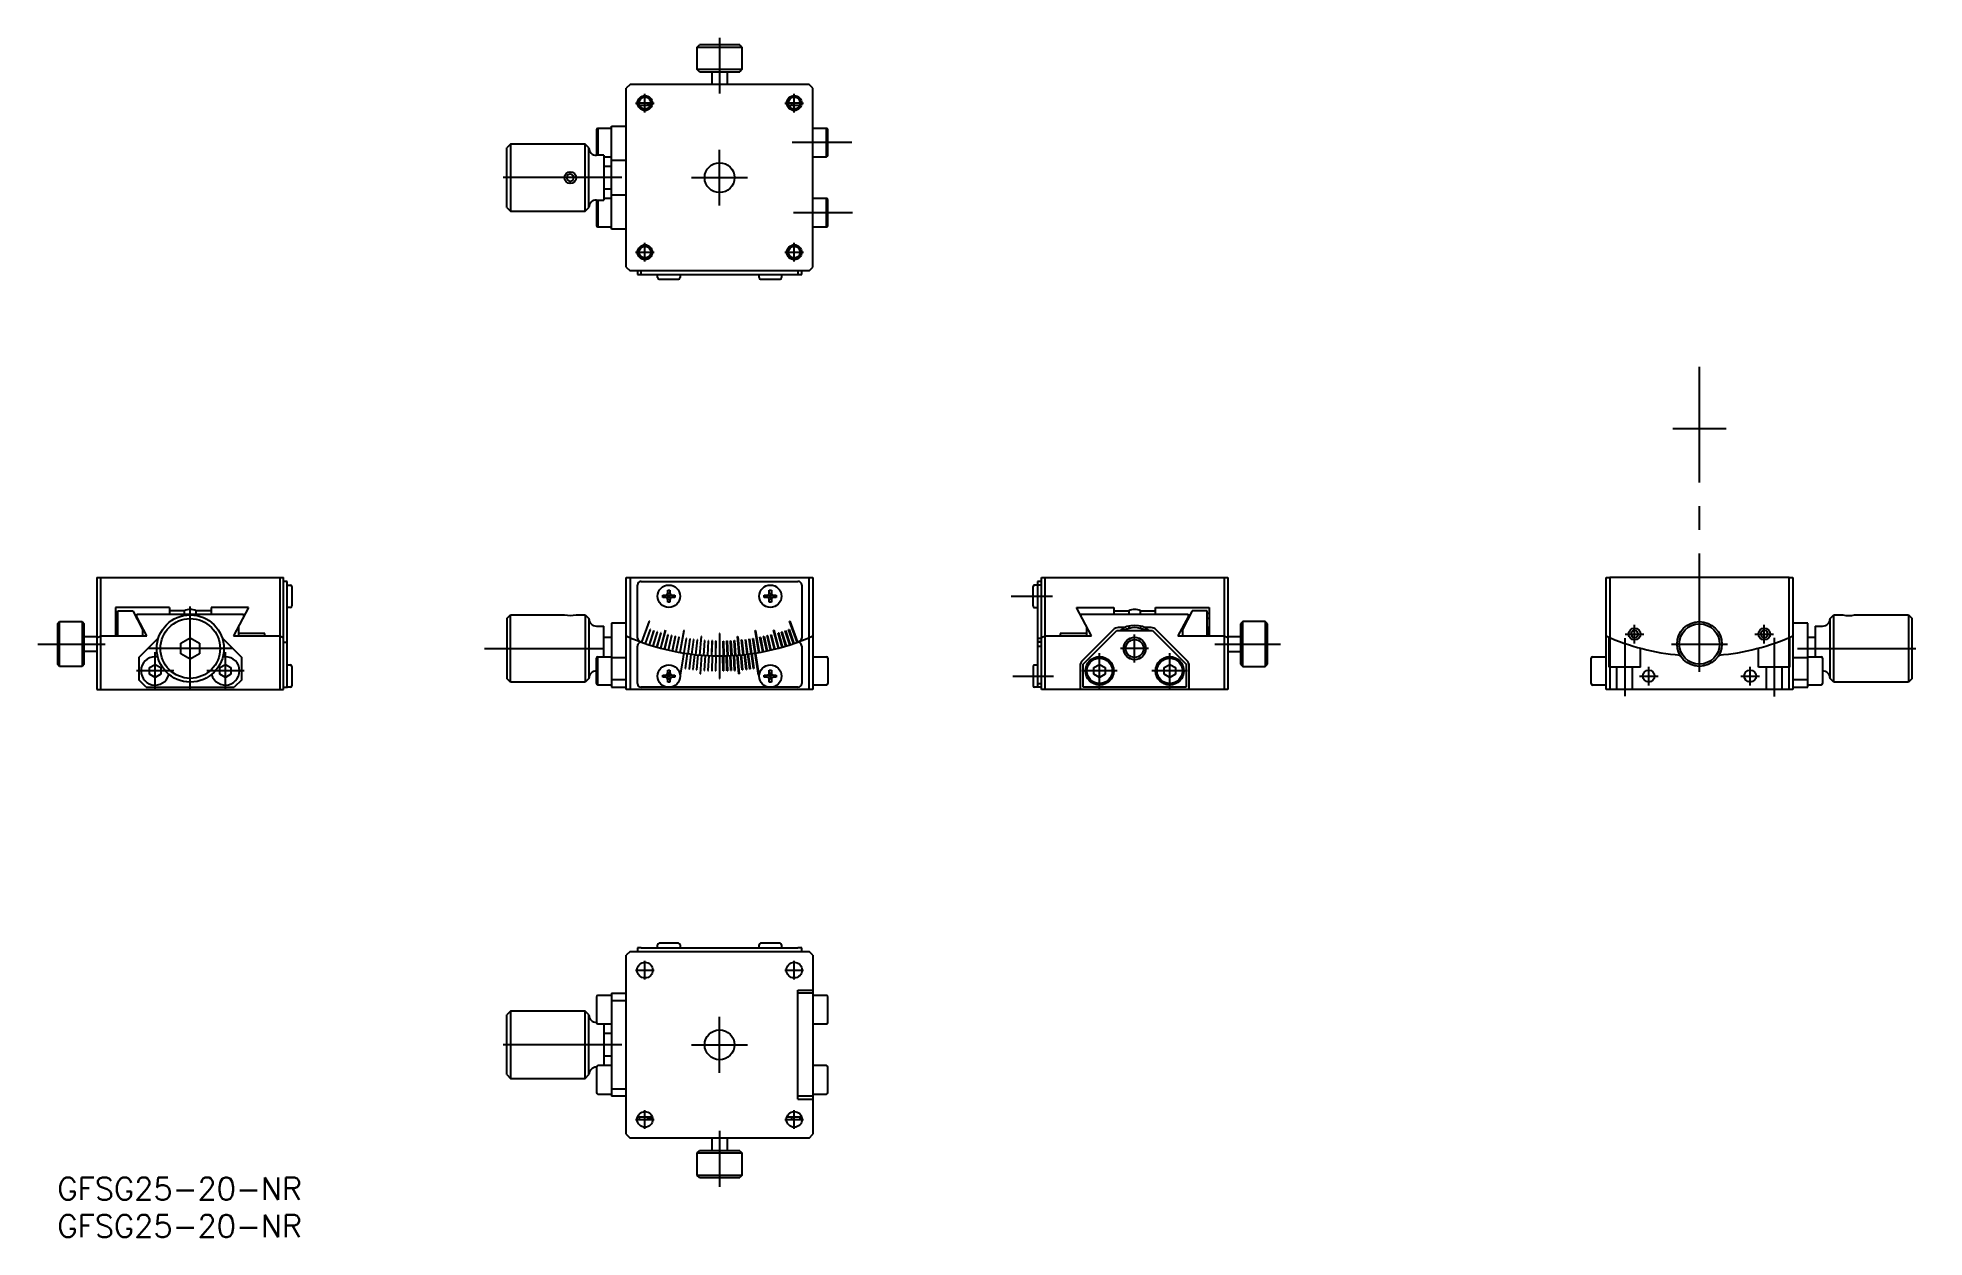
# Model space of a CAD drawing. Extents: x -3 to 250, y -8 to 153.
import ezdxf

# ---------------------------------------------------------------- set-up
doc = ezdxf.new("R2010")
doc.units = 0
doc.header["$LTSCALE"] = 0.5
doc.linetypes.add('CENTER', pattern=[50.8, 31.75, -6.35, 6.35, -6.35])
doc.linetypes.add('DASHED', pattern=[19.05, 12.7, -6.35])
for name, color, linetype in [('MSM_CENTER', 1, 'CENTER'), ('MSM_CONTINUOUS', 7, 'CONTINUOUS'), ('MSM_DASHED', 4, 'DASHED'), ('MSM_NARROW', 5, 'CONTINUOUS'), ('MSM_PART_NUMBER', 7, 'CONTINUOUS')]:
    doc.layers.add(name, color=color, linetype=linetype)
doc.styles.get("Standard").update_dxf_attribs({"font": 'txt.shx', "height": 3, "bigfont": 'bigfont.shx'})

# ---------------------------------------------------------------- blocks, each defined once
blk = doc.blocks.new('*U48')
at = {"layer": 'MSM_PART_NUMBER'}
blk.add_text('GFSG25-20-NR', height=3, dxfattribs=at).set_placement((0, -3))
blk = doc.blocks.new('*U49')
at = {"layer": 'MSM_PART_NUMBER'}
blk.add_text('GFSG25-20-NR', height=3, dxfattribs=at).set_placement((0, -8))

msp = doc.modelspace()

# ---------------------------------------------------------------- linework, layer by layer
at = {"layer": 'MSM_CENTER'}
for p, q in [((88.72, 152.77), (88.72, 145.27)), ((78.72, 142.76), (78.72, 145.26)), ((98.72, 142.76), (98.72, 145.26)), ((77.47, 144.01), (77.93, 144.01)), ((79.5, 144.01), (79.97, 144.01)), ((97.47, 144.01), (97.93, 144.01)), ((99.5, 144.01), (99.97, 144.01)), ((88.72, 130.26), (88.72, 137.76)), ((106.43, 138.71), (98.43, 138.71)), ((75.6, 134.01), (58.6, 134.01)), ((84.97, 134.01), (92.47, 134.01)), ((106.54, 129.31), (98.6, 129.31)), ((77.47, 124.01), (79.97, 124.01)), ((78.72, 122.76), (78.72, 125.26)), ((97.47, 124.01), (99.97, 124.01)), ((98.72, 122.76), (98.72, 125.26)), ((220, 67.76), (220, 108.67)), ((216.42, 100.41), (223.59, 100.41)), ((17.8, 65.28), (17.8, 76.53)), ((127.77, 77.91), (133.3, 77.91)), ((211.31, 71.6), (211.31, 74.1)), ((228.69, 71.6), (228.69, 74.1)), ((-2.64, 71.51), (6.39, 71.51)), ((23.42, 70.91), (12.17, 70.91)), ((57.22, 70.91), (74.22, 70.91)), ((146.2, 70.91), (142.45, 70.91)), ((144.33, 69.03), (144.33, 72.78)), ((155.09, 71.51), (163.87, 71.51)), ((210, 72.31), (210, 64.51)), ((210.06, 72.85), (212.56, 72.85)), ((216.25, 71.51), (223.75, 71.51)), ((227.44, 72.85), (229.94, 72.85)), ((230, 72.35), (230, 64.47)), ((233.12, 70.91), (250.12, 70.91)), ((13.1, 65.41), (13.1, 70.41)), ((22.5, 65.41), (22.5, 70.41)), ((139.63, 65.53), (139.63, 70.28)), ((149.03, 65.53), (149.03, 70.28)), ((213.2, 65.96), (213.2, 68.46)), ((226.8, 65.96), (226.8, 68.46)), ((15.6, 67.91), (10.6, 67.91)), ((25, 67.91), (20, 67.91)), ((128.01, 67.21), (133.45, 67.21)), ((142, 67.91), (137.25, 67.91)), ((151.4, 67.91), (146.65, 67.91)), ((211.95, 67.21), (214.45, 67.21)), ((225.55, 67.21), (228.05, 67.21)), ((78.72, 26.55), (78.72, 29.05)), ((98.72, 26.55), (98.72, 29.05)), ((77.47, 27.8), (79.97, 27.8)), ((97.47, 27.8), (99.97, 27.8)), ((88.72, 14.05), (88.72, 21.55)), ((75.6, 17.8), (58.6, 17.8)), ((84.97, 17.8), (92.47, 17.8)), ((77.47, 7.8), (79.97, 7.8)), ((78.72, 6.55), (78.72, 9.05)), ((97.47, 7.8), (99.97, 7.8)), ((98.72, 6.55), (98.72, 9.05)), ((88.72, 6.25), (88.72, -1.25))]:
    msp.add_line(p, q, dxfattribs=at)
at = {"layer": 'MSM_CONTINUOUS'}
for p, q in [((85.72, 151.51), (86.02, 151.81)), ((91.42, 151.81), (86.02, 151.81)), ((91.42, 151.81), (91.72, 151.51)), ((85.72, 148.51), (85.72, 151.51)), ((85.72, 151.51), (91.72, 151.51)), ((91.72, 151.51), (91.72, 148.51)), ((86.02, 148.21), (85.72, 148.51)), ((91.72, 148.51), (85.72, 148.51)), ((86.02, 148.21), (91.42, 148.21)), ((87.72, 146.51), (87.72, 148.21)), ((89.72, 148.21), (89.72, 146.51)), ((91.72, 148.51), (91.42, 148.21)), ((76.72, 146.51), (76.22, 146.01)), ((76.22, 122.01), (76.22, 146.01)), ((100.72, 146.51), (76.72, 146.51)), ((101.22, 146.01), (100.72, 146.51)), ((101.22, 122.01), (101.22, 146.01)), ((79.52, 144.01), (77.93, 144.01)), ((77.99, 143.71), (79.44, 143.71)), ((79.03, 144.01), (79.03, 144)), ((79.03, 144), (79.46, 143.75)), ((79.03, 144), (79.5, 144)), ((99.5, 144.01), (97.92, 144.01)), ((97.99, 143.71), (99.44, 143.71)), ((98.41, 143.71), (98.41, 144.01)), ((72.22, 140.41), (72.22, 137.01)), ((74.22, 140.61), (72.42, 140.61)), ((72.42, 140.61), (72.42, 137.01)), ((74.22, 140.91), (76.22, 140.91)), ((74.22, 127.11), (74.22, 140.91)), ((103.02, 140.61), (101.22, 140.61)), ((103.02, 136.81), (103.02, 140.61)), ((103.22, 137.01), (103.22, 140.41)), ((60.72, 138.51), (60.22, 138.01)), ((60.22, 130.01), (60.22, 138.01)), ((70.72, 138.51), (60.72, 138.51)), ((60.72, 138.51), (60.72, 129.51)), ((71.22, 138.01), (70.72, 138.51)), ((70.72, 129.51), (70.72, 138.51)), ((71.22, 130.01), (71.22, 138.01)), ((73.22, 137.01), (72.22, 137.01)), ((73.22, 137.01), (73.22, 131.01)), ((73.22, 136.81), (74.22, 136.81)), ((101.22, 136.81), (103.02, 136.81)), ((68.31, 134.34), (68.23, 133.82)), ((68.8, 134.52), (68.31, 134.34)), ((69.2, 134.2), (68.8, 134.52)), ((69.12, 133.68), (69.2, 134.2)), ((74.22, 135.51), (73.22, 135.51)), ((76.22, 136.31), (74.22, 136.31)), ((68.23, 133.82), (68.63, 133.5)), ((68.63, 133.5), (69.12, 133.68)), ((73.22, 132.51), (74.22, 132.51)), ((74.22, 131.71), (76.22, 131.71)), ((60.22, 130.01), (60.72, 129.51)), ((60.72, 129.51), (70.72, 129.51)), ((70.72, 129.51), (71.22, 130.01)), ((72.22, 131.01), (73.22, 131.01)), ((72.22, 131.01), (72.22, 127.61)), ((72.42, 131.01), (72.42, 127.41)), ((74.22, 131.21), (73.22, 131.21)), ((103.02, 131.21), (101.22, 131.21)), ((103.02, 127.41), (103.02, 131.21)), ((103.22, 127.61), (103.22, 131.01)), ((72.42, 127.41), (74.22, 127.41)), ((76.22, 127.11), (74.22, 127.11)), ((101.22, 127.41), (103.02, 127.41)), ((76.22, 122.01), (76.72, 121.51)), ((100.72, 121.51), (76.72, 121.51)), ((77.72, 121.51), (77.72, 121.01)), ((78.22, 121.01), (78.22, 121.51)), ((99.22, 121.51), (99.22, 121.01)), ((99.72, 121.01), (99.72, 121.51)), ((100.72, 121.51), (101.22, 122.01)), ((77.72, 121.01), (99.72, 121.01)), ((80.42, 120.61), (80.42, 121)), ((80.62, 120.41), (83.22, 120.41)), ((83.42, 121), (83.42, 120.61)), ((94.02, 120.61), (94.02, 121)), ((94.22, 120.41), (96.82, 120.41)), ((97.02, 121), (97.02, 120.61)), ((5.3, 80.41), (30.3, 80.41)), ((5.3, 80.41), (5.3, 65.41)), ((5.8, 65.41), (5.8, 80.41)), ((29.8, 80.41), (29.8, 65.41)), ((30.3, 65.41), (30.3, 80.41)), ((30.8, 79.91), (30.3, 79.91)), ((30.8, 65.71), (30.8, 79.91)), ((30.81, 79.41), (31.2, 79.41)), ((31.4, 79.21), (31.4, 76.61)), ((76.22, 65.41), (76.22, 80.41)), ((76.22, 80.41), (101.22, 80.41)), ((76.72, 80.41), (76.72, 65.41)), ((77.72, 72.31), (77.72, 79.41)), ((78.22, 79.91), (99.22, 79.91)), ((81.77, 78.38), (81.77, 78.71)), ((81.77, 78.71), (82.06, 78.71)), ((82.06, 78.71), (82.06, 78.38)), ((95.37, 78.38), (95.37, 78.71)), ((95.37, 78.71), (95.66, 78.71)), ((95.66, 78.71), (95.66, 78.38)), ((99.72, 79.41), (99.72, 72.31)), ((100.72, 65.41), (100.72, 80.41)), ((101.22, 80.41), (101.22, 65.41)), ((130.73, 76.61), (130.73, 79.21)), ((131.32, 79.41), (130.93, 79.41)), ((131.83, 79.91), (131.33, 79.91)), ((131.33, 79.91), (131.33, 65.71)), ((131.83, 79.41), (131.33, 79.41)), ((131.83, 65.41), (131.83, 80.41)), ((131.83, 80.41), (156.83, 80.41)), ((132.33, 65.41), (132.33, 80.41)), ((156.33, 80.41), (156.33, 65.41)), ((156.83, 80.41), (156.83, 65.41)), ((207.5, 80.41), (208, 80.41)), ((207.5, 65.41), (207.5, 80.41)), ((232, 80.41), (208, 80.41)), ((208, 80.41), (208, 65.41)), ((232, 65.41), (232, 80.41)), ((232, 80.41), (232.5, 80.41)), ((232.5, 80.41), (232.5, 65.41)), ((7.8, 76.42), (7.8, 72.59)), ((15, 76.42), (7.8, 76.42)), ((8.1, 75.94), (10.1, 75.94)), ((8.1, 72.59), (8.1, 75.94)), ((10.1, 75.94), (11.4, 73.46)), ((15, 76.42), (15, 75.52)), ((17, 75.97), (15, 75.97)), ((17, 75.97), (17, 75.52)), ((20.6, 75.97), (18.6, 75.97)), ((18.6, 75.52), (18.6, 75.97)), ((25.6, 76.42), (20.6, 76.42)), ((20.6, 76.42), (20.6, 75.52)), ((25.6, 76.42), (23.6, 72.59)), ((31.2, 76.41), (30.81, 76.41)), ((81.11, 78.05), (81.44, 78.05)), ((81.11, 77.76), (81.11, 78.05)), ((81.44, 77.76), (81.11, 77.76)), ((81.77, 77.1), (81.77, 77.43)), ((82.06, 77.1), (81.77, 77.1)), ((82.06, 77.43), (82.06, 77.1)), ((82.39, 78.05), (82.72, 78.05)), ((82.72, 77.76), (82.39, 77.76)), ((82.72, 78.05), (82.72, 77.76)), ((94.71, 78.05), (95.04, 78.05)), ((94.71, 77.76), (94.71, 78.05)), ((95.04, 77.76), (94.71, 77.76)), ((95.37, 77.1), (95.37, 77.43)), ((95.66, 77.1), (95.37, 77.1)), ((95.66, 77.43), (95.66, 77.1)), ((95.99, 78.05), (96.32, 78.05)), ((96.32, 77.76), (95.99, 77.76)), ((96.32, 78.05), (96.32, 77.76)), ((130.93, 76.41), (131.32, 76.41)), ((138.53, 72.59), (136.53, 76.42)), ((136.53, 76.42), (141.53, 76.42)), ((141.53, 76.42), (141.53, 75.52)), ((141.53, 75.97), (143.53, 75.97)), ((143.53, 75.97), (143.53, 75.52)), ((145.13, 75.52), (145.13, 75.97)), ((145.13, 75.97), (147.13, 75.97)), ((147.13, 75.52), (147.13, 76.42)), ((147.13, 76.42), (154.33, 76.42)), ((152.03, 75.94), (150.73, 73.46)), ((154.03, 75.94), (152.03, 75.94)), ((154.03, 72.59), (154.03, 75.94)), ((154.33, 76.42), (154.33, 72.59)), ((0, 74.21), (0.3, 74.51)), ((0, 74.21), (0, 68.81)), ((0.3, 74.51), (3.3, 74.51)), ((0.3, 68.51), (0.3, 74.51)), ((3.3, 74.51), (3.6, 74.21)), ((3.3, 74.51), (3.3, 68.51)), ((3.6, 68.81), (3.6, 74.21)), ((7.8, 75.61), (8.1, 75.58)), ((8.1, 74.99), (7.8, 74.97)), ((10.65, 75.52), (24.95, 75.52)), ((10.65, 74.89), (10.65, 75.52)), ((12, 72.59), (10.65, 75.17)), ((11.4, 73.46), (11.4, 72.59)), ((24.25, 73.83), (24.25, 72.59)), ((24.95, 75.52), (24.95, 75.17)), ((60.22, 74.91), (60.72, 75.41)), ((60.22, 74.91), (60.22, 66.91)), ((60.72, 75.41), (67.93, 75.41)), ((60.72, 66.41), (60.72, 75.41)), ((69.52, 75.41), (70.72, 75.41)), ((70.72, 75.41), (71.22, 74.91)), ((70.72, 75.41), (70.72, 66.41)), ((71.22, 74.91), (71.22, 66.91)), ((72.22, 73.91), (73.22, 73.91)), ((73.22, 69.81), (73.22, 73.91)), ((76.22, 74.31), (74.22, 74.31)), ((74.22, 74.31), (74.22, 65.71)), ((79.29, 74.57), (78.26, 71.76)), ((78.31, 71.74), (79.33, 74.56)), ((79.41, 73.47), (78.76, 71.58)), ((78.81, 71.56), (79.46, 73.45)), ((79.89, 73.31), (79.27, 71.41)), ((79.33, 74.56), (79.29, 74.57)), ((79.46, 73.45), (79.41, 73.47)), ((79.93, 73.29), (79.89, 73.31)), ((81.45, 73.37), (80.8, 70.95)), ((80.85, 70.94), (81.49, 73.36)), ((81.49, 73.36), (81.45, 73.37)), ((83.92, 73.33), (83.4, 70.38)), ((83.45, 70.37), (83.97, 73.32)), ((83.97, 73.32), (83.92, 73.33)), ((93.47, 73.32), (93.52, 73.33)), ((93.99, 70.37), (93.47, 73.32)), ((93.52, 73.33), (94.04, 70.38)), ((95.94, 73.36), (95.99, 73.37)), ((96.59, 70.94), (95.94, 73.36)), ((95.99, 73.37), (96.63, 70.95)), ((97.5, 73.29), (97.55, 73.31)), ((97.55, 73.31), (98.17, 71.41)), ((97.97, 73.45), (98.02, 73.47)), ((98.62, 71.56), (97.97, 73.45)), ((98.02, 73.47), (98.67, 71.58)), ((98.1, 74.56), (98.15, 74.57)), ((99.12, 71.74), (98.1, 74.56)), ((98.15, 74.57), (99.17, 71.76)), ((137.18, 75.17), (137.18, 75.52)), ((137.18, 75.52), (151.48, 75.52)), ((141.44, 73.41), (137.32, 69.3)), ((137.43, 68.81), (141.93, 73.31)), ((137.88, 73.81), (137.88, 72.59)), ((141.93, 73.31), (146.73, 73.31)), ((143, 73.71), (142.14, 73.71)), ((143.53, 73.9), (143.53, 73.59)), ((145.13, 73.9), (145.13, 73.59)), ((146.52, 73.71), (145.66, 73.71)), ((146.73, 73.31), (151.23, 68.81)), ((151.34, 69.3), (147.22, 73.41)), ((151.48, 75.17), (150.13, 72.59)), ((150.73, 73.46), (150.73, 72.59)), ((151.48, 75.52), (151.48, 74.89)), ((154.32, 73.85), (154.03, 73.35)), ((154.04, 73.36), (154.03, 73.36)), ((154.32, 72.59), (154.32, 73.85)), ((154.33, 73.85), (154.32, 73.85)), ((158.83, 74.51), (158.53, 74.21)), ((158.53, 74.21), (158.53, 68.81)), ((161.83, 74.51), (158.83, 74.51)), ((158.83, 68.51), (158.83, 74.51)), ((162.13, 74.21), (161.83, 74.51)), ((161.83, 74.51), (161.83, 68.51)), ((162.13, 68.81), (162.13, 74.21)), ((211.12, 73.33), (210.8, 72.91)), ((211.63, 73.26), (211.12, 73.33)), ((228.5, 73.33), (228.18, 72.91)), ((229.01, 73.26), (228.5, 73.33)), ((234.5, 74.31), (232.5, 74.31)), ((234.5, 65.71), (234.5, 74.31)), ((235.5, 73.91), (236.5, 73.91)), ((235.5, 73.91), (235.5, 69.81)), ((237.5, 74.91), (238, 75.41)), ((237.5, 66.91), (237.5, 74.91)), ((238, 75.41), (239.2, 75.41)), ((238, 66.41), (238, 75.41)), ((240.79, 75.41), (248, 75.41)), ((248, 75.41), (248.5, 74.91)), ((248, 75.41), (248, 66.41)), ((248.5, 66.91), (248.5, 74.91)), ((3.6, 72.51), (5.3, 72.51)), ((5.8, 72.59), (12, 72.59)), ((10.9, 69.71), (13.53, 72.34)), ((16.55, 71.63), (17.8, 72.35)), ((16.55, 70.19), (16.55, 71.63)), ((17.8, 72.35), (19.05, 71.63)), ((19.05, 71.63), (19.05, 70.19)), ((22.07, 72.34), (24.7, 69.71)), ((23.6, 72.59), (29.8, 72.59)), ((27.8, 72.92), (24.25, 72.92)), ((27.8, 72.59), (27.8, 72.92)), ((30.3, 71.74), (30.8, 71.74)), ((30.8, 71.76), (30.7, 71.76)), ((30.7, 71.76), (30.7, 71.74)), ((73.22, 72.41), (74.22, 72.41)), ((77.72, 66.21), (77.72, 71.24)), ((79.32, 71.39), (79.93, 73.29)), ((80.36, 73.16), (79.78, 71.25)), ((79.82, 71.23), (80.41, 73.15)), ((80.84, 73.02), (80.29, 71.1)), ((80.33, 71.08), (80.89, 73)), ((80.41, 73.15), (80.36, 73.16)), ((80.89, 73), (80.84, 73.02)), ((81.8, 72.76), (81.31, 70.82)), ((81.36, 70.81), (81.85, 72.75)), ((81.85, 72.75), (81.8, 72.76)), ((82.28, 72.64), (81.83, 70.7)), ((81.88, 70.68), (82.33, 72.63)), ((82.33, 72.63), (82.28, 72.64)), ((82.77, 72.54), (82.35, 70.58)), ((82.4, 70.57), (82.82, 72.53)), ((82.82, 72.53), (82.77, 72.54)), ((83.25, 72.44), (82.87, 70.47)), ((82.92, 70.46), (83.3, 72.43)), ((83.3, 72.43), (83.25, 72.44)), ((84.23, 72.26), (83.45, 67.32)), ((83.5, 67.32), (84.28, 72.25)), ((84.28, 72.25), (84.23, 72.26)), ((84.73, 72.19), (84.45, 70.21)), ((84.5, 70.2), (84.78, 72.18)), ((84.78, 72.18), (84.73, 72.19)), ((85.22, 72.12), (84.97, 70.14)), ((85.02, 70.13), (85.27, 72.12)), ((85.27, 72.12), (85.22, 72.12)), ((85.71, 72.07), (85.5, 70.08)), ((85.55, 70.07), (85.76, 72.06)), ((85.76, 72.06), (85.71, 72.07)), ((86.25, 72.52), (86.03, 70.03)), ((86.08, 70.02), (86.3, 72.51)), ((86.3, 72.51), (86.25, 72.52)), ((86.7, 71.98), (86.56, 69.98)), ((86.61, 69.98), (86.75, 71.98)), ((86.75, 71.98), (86.7, 71.98)), ((87.2, 71.95), (87.1, 69.95)), ((87.15, 69.95), (87.25, 71.95)), ((87.25, 71.95), (87.2, 71.95)), ((87.7, 71.93), (87.63, 69.93)), ((87.68, 69.93), (87.75, 71.92)), ((87.75, 71.92), (87.7, 71.93)), ((88.19, 71.91), (88.16, 69.91)), ((88.24, 71.91), (88.19, 71.91)), ((88.21, 69.91), (88.24, 71.91)), ((88.74, 72.91), (88.69, 72.91)), ((88.69, 72.91), (88.69, 66.91)), ((88.74, 66.91), (88.74, 72.91)), ((89.19, 71.91), (89.24, 71.91)), ((89.22, 69.91), (89.19, 71.91)), ((89.24, 71.91), (89.27, 69.91)), ((89.69, 71.92), (89.74, 71.93)), ((89.76, 69.93), (89.69, 71.92)), ((89.74, 71.93), (89.81, 69.93)), ((90.18, 71.95), (90.23, 71.95)), ((90.29, 69.95), (90.18, 71.95)), ((90.23, 71.95), (90.34, 69.95)), ((90.68, 71.98), (90.73, 71.98)), ((90.82, 69.98), (90.68, 71.98)), ((90.73, 71.98), (90.87, 69.98)), ((91.13, 72.51), (91.18, 72.52)), ((91.35, 70.02), (91.13, 72.51)), ((91.18, 72.52), (91.4, 70.03)), ((91.67, 72.06), (91.72, 72.07)), ((91.88, 70.07), (91.67, 72.06)), ((91.72, 72.07), (91.93, 70.08)), ((92.17, 72.12), (92.21, 72.12)), ((92.41, 70.13), (92.17, 72.12)), ((92.21, 72.12), (92.46, 70.14)), ((92.66, 72.18), (92.71, 72.19)), ((92.94, 70.2), (92.66, 72.18)), ((92.71, 72.19), (92.99, 70.21)), ((93.15, 72.25), (93.2, 72.26)), ((93.93, 67.32), (93.15, 72.25)), ((93.2, 72.26), (93.98, 67.32)), ((94.13, 72.43), (94.18, 72.44)), ((94.51, 70.46), (94.13, 72.43)), ((94.18, 72.44), (94.56, 70.47)), ((94.62, 72.53), (94.67, 72.54)), ((95.03, 70.57), (94.62, 72.53)), ((94.67, 72.54), (95.08, 70.58)), ((95.1, 72.63), (95.15, 72.64)), ((95.55, 70.68), (95.1, 72.63)), ((95.15, 72.64), (95.6, 70.7)), ((95.59, 72.75), (95.64, 72.76)), ((96.07, 70.81), (95.59, 72.75)), ((95.64, 72.76), (96.12, 70.82)), ((96.55, 73), (96.6, 73.02)), ((97.1, 71.08), (96.55, 73)), ((96.6, 73.02), (97.15, 71.1)), ((97.03, 73.15), (97.07, 73.16)), ((97.61, 71.23), (97.03, 73.15)), ((97.07, 73.16), (97.66, 71.25)), ((98.12, 71.39), (97.5, 73.29)), ((99.72, 71.24), (99.72, 66.21)), ((131.33, 72.31), (131.83, 72.31)), ((131.33, 71.84), (131.83, 71.84)), ((131.33, 71.76), (131.43, 71.76)), ((131.83, 71.74), (131.33, 71.74)), ((131.33, 71.24), (131.83, 71.24)), ((131.43, 71.76), (131.43, 71.74)), ((131.83, 72.37), (132.33, 72.59)), ((132.33, 72.59), (138.53, 72.59)), ((137.88, 72.92), (134.33, 72.92)), ((134.33, 72.92), (134.33, 72.59)), ((150.13, 72.59), (156.33, 72.59)), ((156.33, 72.59), (156.83, 72.37)), ((156.83, 72.51), (158.53, 72.51)), ((210.8, 72.91), (211, 72.43)), ((211, 72.43), (211.51, 72.37)), ((211.51, 72.37), (211.83, 72.78)), ((211.83, 72.78), (211.63, 73.26)), ((228.18, 72.91), (228.38, 72.43)), ((228.38, 72.43), (228.89, 72.37)), ((228.89, 72.37), (229.21, 72.78)), ((229.21, 72.78), (229.01, 73.26)), ((234.5, 72.41), (235.5, 72.41)), ((0.3, 68.51), (0, 68.81)), ((3.3, 68.51), (0.3, 68.51)), ((3.6, 68.81), (3.3, 68.51)), ((5.3, 70.51), (3.6, 70.51)), ((10.9, 69.71), (10.9, 66.71)), ((12.35, 68.34), (13.1, 68.77)), ((12.35, 67.47), (12.35, 68.34)), ((13.1, 68.77), (13.85, 68.34)), ((13.85, 68.34), (13.85, 67.47)), ((17.8, 69.46), (16.55, 70.19)), ((19.05, 70.19), (17.8, 69.46)), ((21.75, 68.34), (22.5, 68.77)), ((21.75, 67.47), (21.75, 68.34)), ((22.5, 68.77), (23.25, 68.34)), ((23.25, 68.34), (23.25, 67.47)), ((24.7, 66.71), (24.7, 69.71)), ((30.81, 68.71), (31.2, 68.71)), ((31.4, 68.51), (31.4, 65.91)), ((72.22, 66.21), (72.22, 69.61)), ((72.42, 69.81), (74.22, 69.81)), ((72.42, 66.01), (72.42, 69.81)), ((74.22, 69.71), (76.22, 69.71)), ((84.39, 70.22), (84.11, 68.24)), ((84.16, 68.23), (84.44, 70.21)), ((84.87, 70.15), (84.62, 68.17)), ((84.67, 68.16), (84.92, 70.15)), ((85.35, 70.09), (85.13, 68.11)), ((85.18, 68.1), (85.39, 70.09)), ((85.82, 70.05), (85.63, 68.05)), ((85.68, 68.05), (85.87, 70.04)), ((86.3, 70), (86.1, 67.51)), ((86.15, 67.51), (86.35, 70)), ((86.78, 69.97), (86.65, 67.97)), ((86.7, 67.97), (86.83, 69.97)), ((87.26, 69.94), (87.16, 67.94)), ((87.21, 67.94), (87.31, 69.94)), ((87.73, 69.92), (87.67, 67.92)), ((87.72, 67.92), (87.78, 69.92)), ((88.21, 69.91), (88.18, 67.91)), ((88.23, 67.91), (88.26, 69.91)), ((89.2, 67.91), (89.17, 69.91)), ((89.22, 69.91), (89.25, 67.91)), ((89.71, 67.92), (89.65, 69.92)), ((89.7, 69.92), (89.76, 67.92)), ((90.22, 67.94), (90.13, 69.94)), ((90.18, 69.94), (90.27, 67.94)), ((90.73, 67.97), (90.61, 69.97)), ((90.66, 69.97), (90.78, 67.97)), ((91.28, 67.51), (91.08, 70)), ((91.13, 70), (91.33, 67.51)), ((91.75, 68.05), (91.56, 70.04)), ((91.61, 70.05), (91.8, 68.05)), ((92.26, 68.1), (92.04, 70.09)), ((92.09, 70.09), (92.31, 68.11)), ((92.77, 68.16), (92.51, 70.15)), ((92.56, 70.15), (92.81, 68.17)), ((93.27, 68.23), (92.99, 70.21)), ((93.04, 70.22), (93.32, 68.24)), ((101.22, 69.81), (103.02, 69.81)), ((103.22, 69.61), (103.22, 66.21)), ((130.73, 68.51), (130.73, 65.91)), ((130.93, 68.71), (131.32, 68.71)), ((137.03, 68.59), (137.03, 65.41)), ((137.43, 65.71), (137.43, 68.81)), ((138.88, 68.34), (139.63, 68.77)), ((138.88, 67.47), (138.88, 68.34)), ((139.63, 68.77), (140.38, 68.34)), ((140.38, 68.34), (140.38, 67.47)), ((148.28, 68.34), (149.03, 68.77)), ((148.28, 67.47), (148.28, 68.34)), ((149.03, 68.77), (149.78, 68.34)), ((149.78, 68.34), (149.78, 67.47)), ((151.23, 68.81), (151.23, 65.71)), ((151.63, 65.41), (151.63, 68.59)), ((156.83, 70.51), (158.53, 70.51)), ((158.53, 68.81), (158.83, 68.51)), ((158.83, 68.51), (161.83, 68.51)), ((161.83, 68.51), (162.13, 68.81)), ((205.5, 66.21), (205.5, 69.61)), ((205.7, 69.81), (207.5, 69.81)), ((232.5, 69.71), (234.5, 69.71)), ((234.5, 69.81), (236.3, 69.81)), ((236.5, 69.61), (236.5, 66.21)), ((11.9, 65.71), (10.9, 66.71)), ((13.1, 67.04), (12.35, 67.47)), ((13.85, 67.47), (13.1, 67.04)), ((22.5, 67.04), (21.75, 67.47)), ((23.25, 67.47), (22.5, 67.04)), ((24.7, 66.71), (23.7, 65.71)), ((60.72, 66.41), (60.22, 66.91)), ((70.72, 66.41), (60.72, 66.41)), ((71.22, 66.91), (70.72, 66.41)), ((74.22, 66.01), (72.42, 66.01)), ((76.22, 66.71), (74.22, 66.71)), ((81.11, 67.35), (81.44, 67.35)), ((81.11, 67.06), (81.11, 67.35)), ((81.44, 67.06), (81.11, 67.06)), ((81.77, 67.68), (81.77, 68.01)), ((81.77, 68.01), (82.06, 68.01)), ((81.77, 66.4), (81.77, 66.73)), ((82.06, 66.4), (81.77, 66.4)), ((82.06, 68.01), (82.06, 67.68)), ((82.06, 66.73), (82.06, 66.4)), ((82.39, 67.35), (82.72, 67.35)), ((82.72, 67.06), (82.39, 67.06)), ((82.72, 67.35), (82.72, 67.06)), ((94.71, 67.35), (95.04, 67.35)), ((94.71, 67.06), (94.71, 67.35)), ((95.04, 67.06), (94.71, 67.06)), ((95.37, 67.68), (95.37, 68.01)), ((95.37, 68.01), (95.66, 68.01)), ((95.37, 66.4), (95.37, 66.73)), ((95.66, 66.4), (95.37, 66.4)), ((95.66, 68.01), (95.66, 67.68)), ((95.66, 66.73), (95.66, 66.4)), ((95.99, 67.35), (96.32, 67.35)), ((96.32, 67.06), (95.99, 67.06)), ((96.32, 67.35), (96.32, 67.06)), ((103.02, 66.01), (101.22, 66.01)), ((131.33, 66.21), (131.83, 66.21)), ((139.63, 67.04), (138.88, 67.47)), ((140.38, 67.47), (139.63, 67.04)), ((149.03, 67.04), (148.28, 67.47)), ((149.78, 67.47), (149.03, 67.04)), ((207.5, 66.01), (205.7, 66.01)), ((234.5, 66.71), (232.5, 66.71)), ((236.3, 66.01), (234.5, 66.01)), ((238, 66.41), (237.5, 66.91)), ((248, 66.41), (238, 66.41)), ((248.5, 66.91), (248, 66.41)), ((5.3, 65.41), (30.3, 65.41)), ((11.9, 65.71), (23.7, 65.71)), ((30.3, 65.71), (30.8, 65.71)), ((31.2, 65.71), (30.81, 65.71)), ((74.22, 65.71), (76.22, 65.71)), ((101.22, 65.41), (76.22, 65.41)), ((99.22, 65.71), (78.22, 65.71)), ((131.32, 65.71), (130.93, 65.71)), ((131.83, 65.71), (131.33, 65.71)), ((156.83, 65.41), (131.83, 65.41)), ((151.23, 65.71), (137.43, 65.71)), ((232.5, 65.41), (207.5, 65.41)), ((232.5, 65.71), (234.5, 65.71)), ((77.72, 30.8), (77.72, 30.3)), ((78.22, 30.8), (77.72, 30.8)), ((78.22, 30.8), (99.22, 30.8)), ((80.42, 30.81), (80.42, 31.2)), ((83.22, 31.4), (80.62, 31.4)), ((83.42, 31.2), (83.42, 30.81)), ((83.93, 30.81), (83.93, 30.8)), ((84.81, 30.8), (84.81, 30.81)), ((92.46, 30.8), (92.46, 30.81)), ((93.05, 30.81), (93.05, 30.8)), ((94.02, 30.81), (94.02, 31.2)), ((96.82, 31.4), (94.22, 31.4)), ((97.02, 31.2), (97.02, 30.81)), ((99.72, 30.8), (99.22, 30.8)), ((99.72, 30.3), (99.72, 30.8)), ((76.72, 30.3), (76.22, 29.8)), ((76.22, 5.8), (76.22, 29.8)), ((76.72, 30.3), (100.72, 30.3)), ((101.22, 29.8), (100.72, 30.3)), ((101.22, 29.8), (101.22, 5.8)), ((77.67, 27.8), (79.77, 27.8)), ((97.67, 27.8), (99.77, 27.8)), ((72.22, 24.2), (72.22, 20.8)), ((74.22, 24.4), (72.42, 24.4)), ((74.22, 24.7), (74.22, 10.9)), ((74.22, 24.7), (76.22, 24.7)), ((76.22, 23.7), (74.22, 23.7)), ((99.22, 25.1), (101.22, 25.1)), ((99.22, 10.5), (99.22, 25.1)), ((101.22, 24.7), (99.22, 24.7)), ((103.02, 24.4), (101.22, 24.4)), ((103.22, 20.8), (103.22, 24.2)), ((60.72, 22.3), (60.22, 21.8)), ((60.22, 13.8), (60.22, 21.8)), ((70.72, 22.3), (60.72, 22.3)), ((60.72, 22.3), (60.72, 13.3)), ((71.22, 21.8), (70.72, 22.3)), ((70.72, 13.3), (70.72, 22.3)), ((71.22, 13.8), (71.22, 21.8)), ((72.42, 20.6), (74.22, 20.6)), ((73.22, 20.6), (73.22, 15)), ((101.22, 20.6), (103.02, 20.6)), ((74.22, 19.3), (73.22, 19.3)), ((73.22, 16.3), (74.22, 16.3)), ((60.22, 13.8), (60.72, 13.3)), ((60.72, 13.3), (70.72, 13.3)), ((70.72, 13.3), (71.22, 13.8)), ((72.22, 14.8), (72.22, 11.4)), ((74.22, 15), (72.42, 15)), ((103.02, 15), (101.22, 15)), ((103.22, 11.4), (103.22, 14.8)), ((72.42, 11.2), (74.22, 11.2)), ((74.22, 11.9), (76.22, 11.9)), ((76.22, 10.9), (74.22, 10.9)), ((101.22, 10.9), (99.22, 10.9)), ((99.22, 10.5), (101.22, 10.5)), ((101.22, 11.2), (103.02, 11.2)), ((77.67, 7.8), (79.77, 7.8)), ((79.72, 8.1), (77.71, 8.1)), ((79.53, 8.1), (79.03, 7.81)), ((79.77, 7.81), (79.03, 7.81)), ((79.45, 8.1), (79.46, 8.06)), ((97.67, 7.8), (99.77, 7.8)), ((99.72, 8.1), (97.71, 8.1)), ((98.41, 7.8), (98.41, 8.1)), ((98.41, 7.81), (98.41, 7.8)), ((76.22, 5.8), (76.72, 5.3)), ((100.72, 5.3), (76.72, 5.3)), ((87.72, 3.6), (87.72, 5.3)), ((89.72, 5.3), (89.72, 3.6)), ((100.72, 5.3), (101.22, 5.8)), ((85.72, 3.3), (86.02, 3.6)), ((85.72, 0.3), (85.72, 3.3)), ((85.72, 3.3), (91.72, 3.3)), ((91.42, 3.6), (86.02, 3.6)), ((91.42, 3.6), (91.72, 3.3)), ((91.72, 3.3), (91.72, 0.3)), ((86.02, 0), (85.72, 0.3)), ((91.72, 0.3), (85.72, 0.3)), ((86.02, 0), (91.42, 0)), ((91.72, 0.3), (91.42, 0))]:
    msp.add_line(p, q, dxfattribs=at)
for centre, radius in [((78.72, 144.01), 0.783), ((98.72, 144.01), 0.783), ((68.72, 134.01), 0.8), ((88.72, 134.01), 2), ((78.72, 124.01), 0.783), ((98.72, 124.01), 0.783), ((81.92, 77.91), 1.5), ((95.52, 77.91), 1.5), ((81.92, 77.91), 0.162), ((95.52, 77.91), 0.162), ((17.8, 70.91), 4.5), ((17.8, 70.91), 4), ((211.31, 72.85), 0.8), ((220, 71.51), 3), ((220, 71.51), 2.7), ((228.69, 72.85), 0.8), ((144.33, 70.91), 1.5), ((144.33, 70.91), 1.2), ((81.92, 67.21), 1.5), ((95.52, 67.21), 1.5), ((139.63, 67.91), 1.9), ((139.63, 67.91), 1.7), ((149.03, 67.91), 1.9), ((149.03, 67.91), 1.7), ((81.92, 67.21), 0.162), ((95.52, 67.21), 0.162), ((213.2, 67.21), 0.8), ((226.8, 67.21), 0.8), ((78.72, 27.8), 1.05), ((98.72, 27.8), 1.05), ((88.72, 17.8), 2), ((78.72, 7.8), 1.05), ((98.72, 7.8), 1.05)]:
    msp.add_circle(centre, radius, dxfattribs=at)
for centre, radius, start, end in [((72.42, 140.41), 0.2, 90, 180), ((103.02, 140.41), 0.2, 0, 90), ((72.22, 138.01), 1, 180, 270), ((103.02, 137.01), 0.2, 270, 0), ((68.72, 134.01), 0.8, 353.7358, 12.932), ((72.22, 130.01), 1, 90, 180), ((103.02, 131.01), 0.2, 0, 90), ((72.42, 127.61), 0.2, 180, 270), ((103.02, 127.61), 0.2, 270, 0), ((80.43, 121), 0.01, 90, 180), ((80.62, 120.61), 0.2, 180, 270), ((83.22, 120.61), 0.2, 270, 0), ((83.41, 121), 0.01, 360, 90), ((94.03, 121), 0.01, 90, 180), ((94.22, 120.61), 0.2, 180, 270), ((96.82, 120.61), 0.2, 270, 0), ((97.01, 121), 0.01, 360, 90), ((30.81, 79.4), 0.01, 90, 180), ((31.2, 79.21), 0.2, 0, 90), ((78.22, 79.41), 0.5, 90, 180), ((81.44, 78.38), 0.333, 270, 360), ((82.39, 78.38), 0.333, 180, 270), ((95.04, 78.38), 0.333, 270, 360), ((95.99, 78.38), 0.333, 180, 270), ((99.22, 79.41), 0.5, 0, 90), ((130.93, 79.21), 0.2, 90.0001, 179.9999), ((131.32, 79.4), 0.01, 0.0018, 89.9951), ((17.8, 74.16), 1.97, 66.1291, 113.8709), ((30.81, 76.42), 0.01, 180, 270), ((31.2, 76.61), 0.2, 270, 0), ((81.44, 77.43), 0.333, 0, 90), ((81.92, 77.91), 0.376, 152.1157, 207.8843), ((81.92, 77.91), 0.376, 62.1157, 117.8843), ((81.92, 77.91), 0.376, 242.1157, 297.8843), ((82.39, 77.43), 0.333, 90, 180), ((81.92, 77.91), 0.376, 332.1157, 27.8843), ((95.04, 77.43), 0.333, 0, 90), ((95.52, 77.91), 0.376, 152.1157, 207.8843), ((95.52, 77.91), 0.376, 62.1157, 117.8843), ((95.52, 77.91), 0.376, 242.1157, 297.8843), ((95.99, 77.43), 0.333, 90, 180), ((95.52, 77.91), 0.376, 332.1157, 27.8843), ((130.93, 76.61), 0.2, 180, 270.0001), ((131.32, 76.42), 0.01, 270.0013, 359.5801), ((144.33, 74.16), 1.97, 66.1523, 113.8477), ((68.72, 79.78), 4.44, 259.6959, 280.3041), ((72.22, 74.91), 1, 180, 270), ((142.14, 72.71), 1, 90, 135.0001), ((144.33, 70.91), 3.1, 50.732, 129.268), ((144.33, 70.91), 2.8, 58.9973, 121.0027), ((146.52, 72.71), 1, 44.9999, 90), ((154.3, 74.37), 1.24, 88.4549, 102.3943), ((154.31, 76.59), 1.62, 259.8863, 270.5527), ((236.5, 74.91), 1, 270, 0), ((240, 79.81), 4.48, 259.7713, 280.2287), ((-6.7, 100.41), 30.5, 293.1689, 294.1945), ((42.3, 100.41), 30.5, 245.8055, 246.8311), ((88.72, 100.41), 30.5, 245.8055, 294.1945), ((78.22, 72.31), 0.5, 180, 249.5127), ((78.22, 71.24), 0.5, 70.2017, 180), ((99.22, 71.24), 0.5, 0, 109.7983), ((99.22, 72.31), 0.5, 290.4873, 0), ((220, 100.41), 30.5, 245.8055, 265.1011), ((220, 100.41), 30.5, 274.8989, 294.1945), ((13.1, 67.91), 1.9, 79.5512, 345.5488), ((22.5, 67.91), 1.9, 194.4512, 100.4488), ((30.81, 68.7), 0.01, 90, 180), ((31.2, 68.51), 0.2, 0, 90), ((72.42, 69.61), 0.2, 90, 180), ((103.02, 69.61), 0.2, 0, 90), ((130.93, 68.51), 0.2, 89.9999, 179.9999), ((131.32, 68.7), 0.01, 359.9999, 89.9995), ((138.03, 68.59), 1, 135, 180), ((150.63, 68.59), 1, 0, 45), ((205.7, 69.61), 0.2, 90, 180), ((236.3, 69.61), 0.2, 0, 90), ((30.81, 65.72), 0.01, 180, 270), ((31.2, 65.91), 0.2, 270, 0), ((72.22, 66.91), 1, 90, 180), ((72.42, 66.21), 0.2, 180, 270), ((78.22, 66.21), 0.5, 180, 270), ((81.44, 67.68), 0.333, 270, 0), ((81.44, 66.73), 0.333, 0, 90), ((81.92, 67.21), 0.376, 152.1157, 207.8843), ((81.92, 67.21), 0.376, 62.1157, 117.8843), ((81.92, 67.21), 0.376, 242.1157, 297.8843), ((82.39, 67.68), 0.333, 180, 270), ((82.39, 66.73), 0.333, 90, 180), ((81.92, 67.21), 0.376, 332.1157, 27.8843), ((88.72, 100.41), 33.5, 260.9572, 261.0428), ((88.72, 100.41), 32.5, 261.8559, 261.9441), ((88.72, 100.41), 32.5, 262.7559, 262.8441), ((88.72, 100.41), 32.5, 263.6559, 263.7441), ((88.72, 100.41), 32.5, 264.5559, 264.6441), ((88.72, 100.41), 33, 265.4566, 265.5434), ((88.72, 100.41), 32.5, 266.3559, 266.4441), ((88.72, 100.41), 32.5, 267.2559, 267.3441), ((88.72, 100.41), 32.5, 268.1559, 268.2441), ((88.72, 100.41), 32.5, 269.0559, 269.1441), ((88.72, 100.41), 33.5, 269.9572, 270.0428), ((88.72, 100.41), 32.5, 270.8559, 270.9441), ((88.72, 100.41), 32.5, 271.7559, 271.8441), ((88.72, 100.41), 32.5, 272.6559, 272.7441), ((88.72, 100.41), 32.5, 273.5559, 273.6441), ((88.72, 100.41), 33, 274.4566, 274.5434), ((88.72, 100.41), 32.5, 275.3559, 275.4441), ((88.72, 100.41), 32.5, 276.2559, 276.3441), ((88.72, 100.41), 32.5, 277.1559, 277.2441), ((88.72, 100.41), 32.5, 278.0559, 278.1441), ((88.72, 100.41), 33.5, 278.9572, 279.0428), ((95.04, 67.68), 0.333, 270, 0), ((95.04, 66.73), 0.333, 0, 90), ((95.52, 67.21), 0.376, 152.1157, 207.8843), ((95.52, 67.21), 0.376, 62.1157, 117.8843), ((95.52, 67.21), 0.376, 242.1157, 297.8843), ((95.99, 67.68), 0.333, 180, 270), ((95.99, 66.73), 0.333, 90, 180), ((95.52, 67.21), 0.376, 332.1157, 27.8843), ((99.22, 66.21), 0.5, 270, 0), ((103.02, 66.21), 0.2, 270, 0), ((130.93, 65.91), 0.2, 180.0001, 270.0001), ((131.32, 65.72), 0.01, 270.0006, 0.0001), ((205.7, 66.21), 0.2, 180, 270), ((236.3, 66.21), 0.2, 270, 0), ((236.5, 66.91), 1, 0, 90), ((80.62, 31.2), 0.2, 90, 180), ((80.43, 30.81), 0.01, 180, 270), ((83.22, 31.2), 0.2, 0, 90), ((83.41, 30.81), 0.01, 270, 0), ((94.22, 31.2), 0.2, 90, 180), ((94.03, 30.81), 0.01, 180, 270), ((96.82, 31.2), 0.2, 0, 90), ((97.01, 30.81), 0.01, 270, 0), ((72.42, 24.2), 0.2, 90, 180), ((103.02, 24.2), 0.2, 0, 90), ((72.22, 21.8), 1, 180, 270), ((72.42, 20.8), 0.2, 180, 270), ((103.02, 20.8), 0.2, 270, 0), ((72.22, 13.8), 1, 90, 180), ((72.42, 14.8), 0.2, 90, 180), ((103.02, 14.8), 0.2, 0, 90), ((72.42, 11.4), 0.2, 180, 270), ((103.02, 11.4), 0.2, 270, 0), ((78.76, 7.78), 0.84, 157.6267, 178.6481), ((98.94, 7.83), 0.573, 356.8348, 27.9)]:
    msp.add_arc(centre, radius, start, end, dxfattribs=at)
at = {"layer": 'MSM_DASHED'}
for p, q in [((207.9, 68.41), (207.9, 72.41)), ((212.1, 68.41), (212.1, 70.95)), ((227.9, 68.41), (227.9, 70.95)), ((232.1, 68.41), (232.1, 72.41)), ((212.1, 68.41), (207.9, 68.41)), ((208.95, 65.41), (208.95, 68.41)), ((211.05, 65.41), (211.05, 68.41)), ((232.1, 68.41), (227.9, 68.41)), ((228.95, 68.41), (228.95, 65.41)), ((231.05, 68.41), (231.05, 65.41))]:
    msp.add_line(p, q, dxfattribs=at)
at = {"layer": 'MSM_NARROW'}
for centre in [(78.72, 144.01), (98.72, 144.01), (78.72, 124.01), (98.72, 124.01)]:
    msp.add_circle(centre, 1, dxfattribs=at)

# ---------------------------------------------------------------- block references
at = {"layer": 'MSM_CONTINUOUS'}
for name in ['*U48', '*U49']:
    msp.add_blockref(name, (0, 0), dxfattribs=at)

doc.saveas('drawing.dxf')
